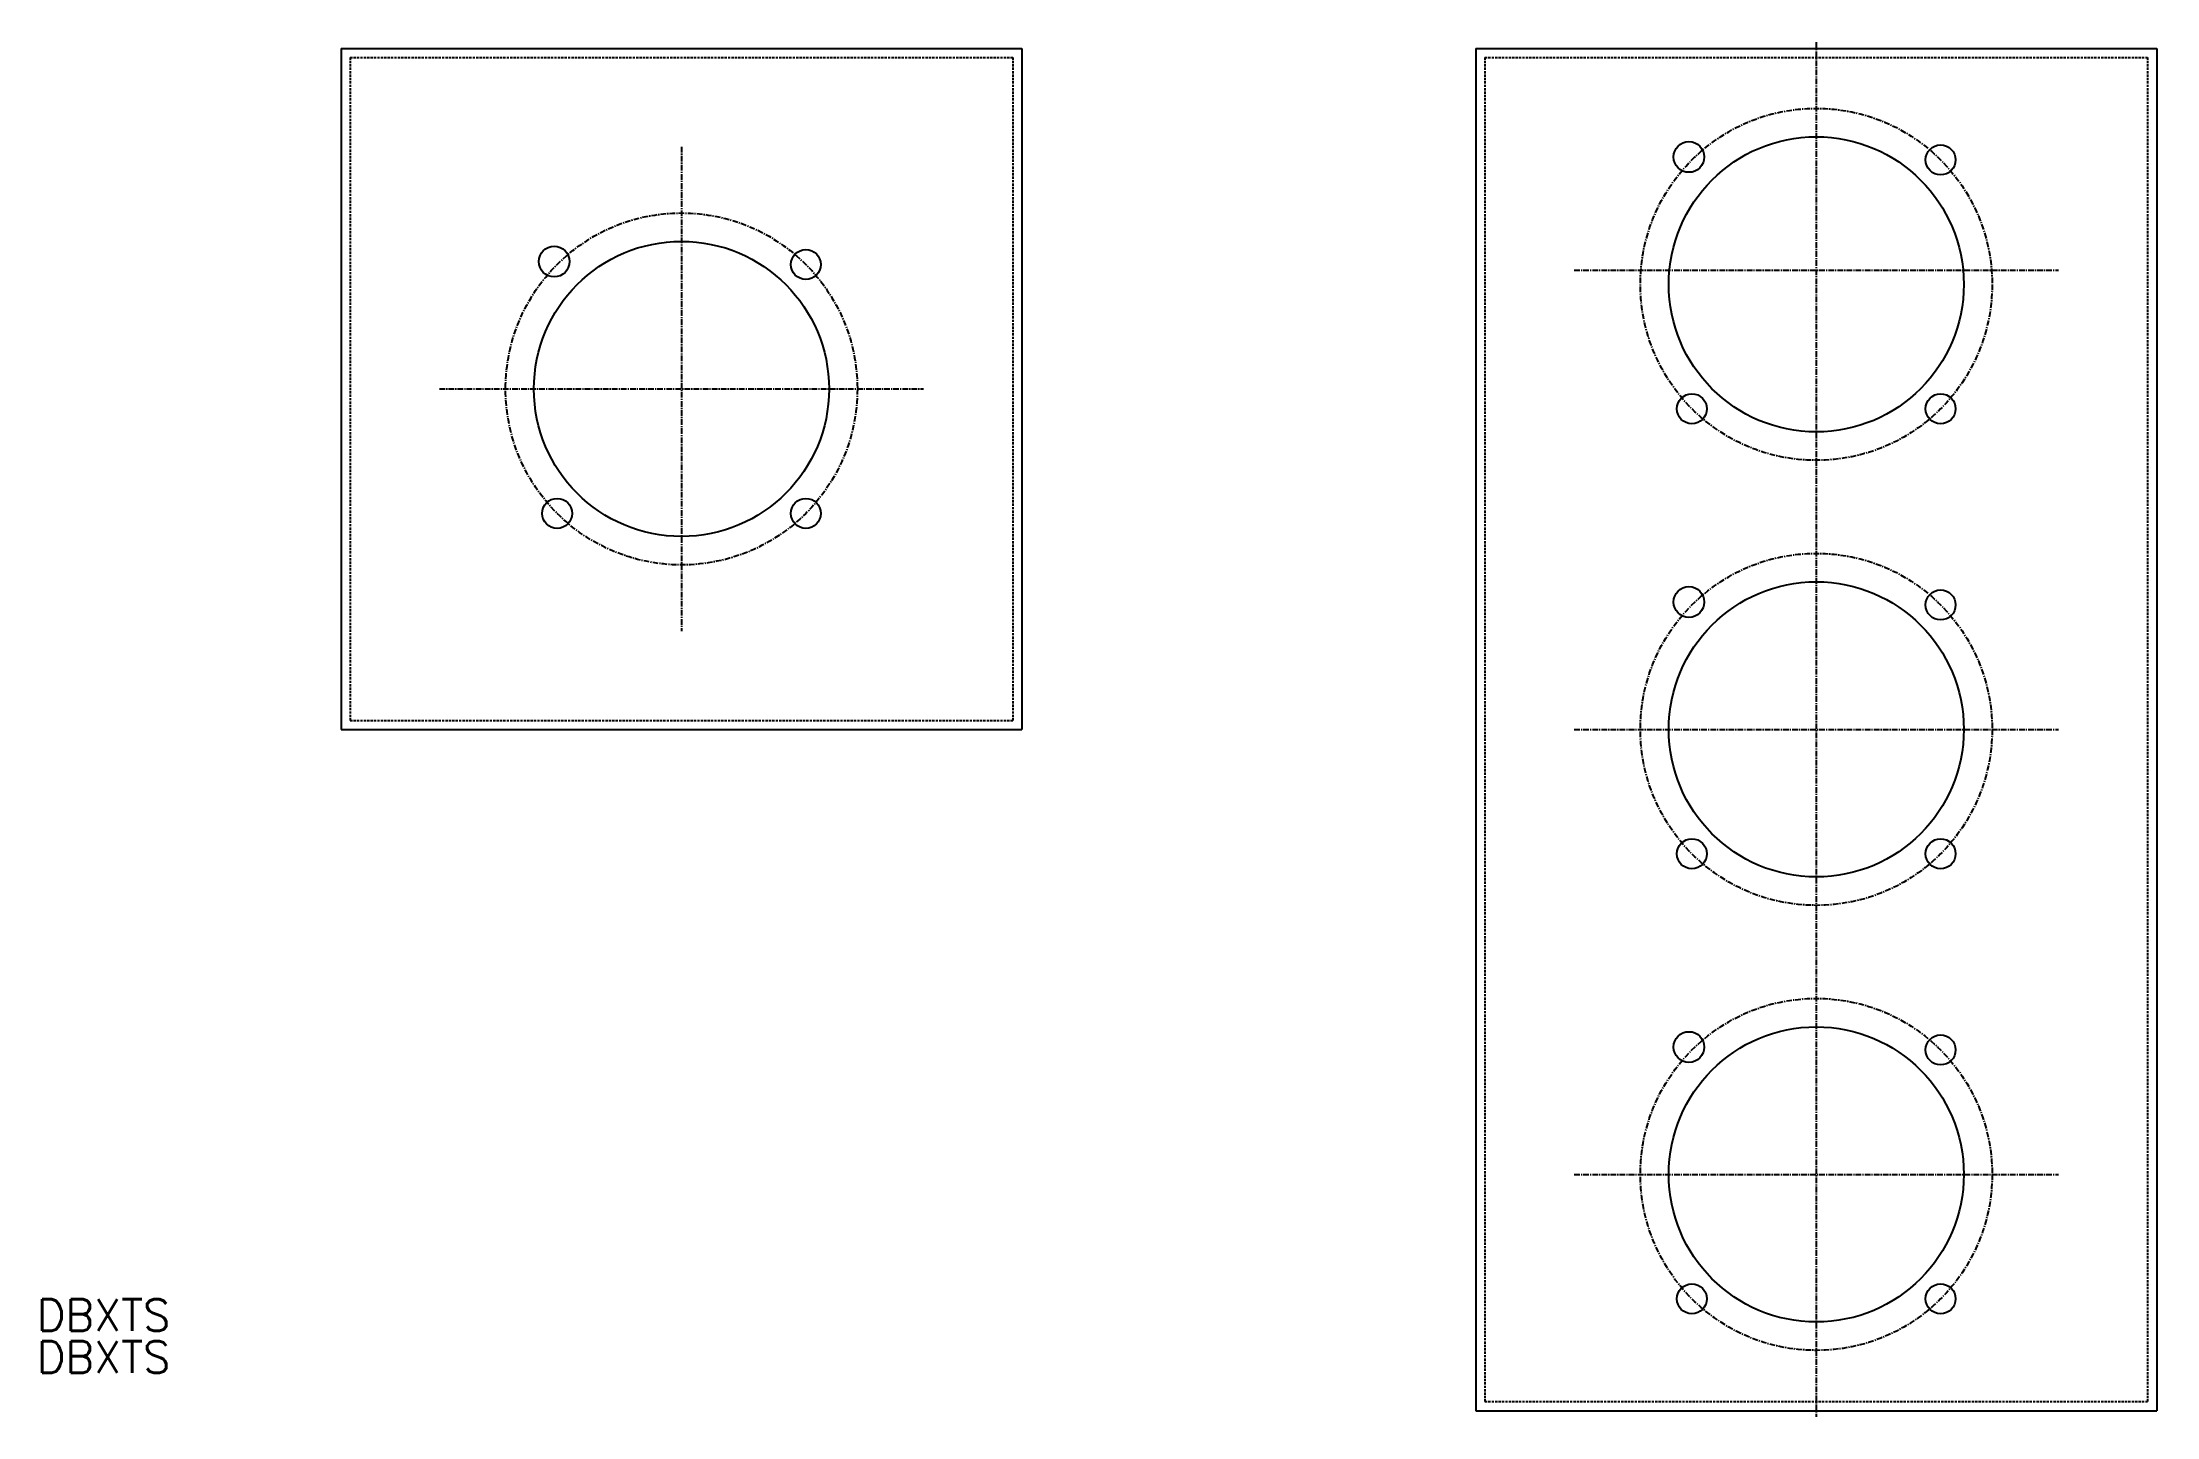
# Model space of a CAD drawing. Extents: x 570 to 1036, y -67 to 235.
import ezdxf

# ---------------------------------------------------------------- set-up
doc = ezdxf.new("R2010")
doc.units = 0
doc.linetypes.add('CENTER', pattern=[2, 1.25, -0.25, 0.25, -0.25])
doc.linetypes.add('DASHED', pattern=[0.75, 0.5, -0.25])
doc.layers.get('0').update_dxf_attribs({"linetype": 'CONTINUOUS'})
doc.layers.add('CENTER', color=1, linetype='CENTER')
doc.styles.get("Standard").update_dxf_attribs({"font": 'txt.shx', "bigfont": 'extfont.shx'})

msp = doc.modelspace()

# ---------------------------------------------------------------- linework, layer by layer
at = {"color": 7, "linetype": 'CONTINUOUS'}
for p, q in [((635.66, 234.01), (635.66, 84.01)), ((635.66, 234.01), (785.66, 234.01)), ((785.66, 234.01), (785.66, 84.01)), ((785.66, 234.01), (785.66, 84.01)), ((885.66, 234.01), (885.66, -65.99)), ((885.66, 234.01), (1035.66, 234.01)), ((1035.66, 234.01), (1035.66, -65.99)), ((1035.66, 234.01), (1035.66, 84.01)), ((635.66, 84.01), (785.66, 84.01)), ((635.66, 84.01), (785.66, 84.01)), ((885.66, -65.99), (1035.66, -65.99))]:
    msp.add_line(p, q, dxfattribs=at)
at = {"color": 3, "linetype": 'DASHED'}
for p, q in [((637.66, 232.01), (783.66, 232.01)), ((637.66, 232.01), (637.66, 86.01)), ((783.66, 232.01), (783.66, 86.01)), ((887.66, 232.01), (1033.66, 232.01)), ((887.66, 232.01), (887.66, -63.99)), ((1033.66, 232.01), (1033.66, -63.99)), ((637.66, 86.01), (783.66, 86.01)), ((887.66, -63.99), (1033.66, -63.99))]:
    msp.add_line(p, q, dxfattribs=at)
at = {"color": 5, "linetype": 'CONTINUOUS'}
msp.add_line((635.66, 84.01), (785.66, 84.01), dxfattribs=at)
at = {"color": 7, "linetype": 'CONTINUOUS'}
for centre, radius in [((960.66, 182.04), 32.5), ((932.61, 210.09), 3.38), ((988.06, 209.44), 3.3), ((710.66, 159.01), 32.5), ((682.61, 187.06), 3.38), ((738.06, 186.41), 3.3), ((933.26, 154.64), 3.3), ((988.06, 154.64), 3.3), ((683.26, 131.61), 3.3), ((738.06, 131.61), 3.3), ((960.66, 84.04), 32.5), ((932.61, 112.09), 3.38), ((988.06, 111.44), 3.3), ((933.26, 56.64), 3.3), ((988.06, 56.64), 3.3), ((960.66, -13.96), 32.5), ((932.61, 14.09), 3.38), ((988.06, 13.44), 3.3), ((933.26, -41.36), 3.3), ((988.06, -41.36), 3.3)]:
    msp.add_circle(centre, radius, dxfattribs=at)
at = {"layer": 'CENTER', "color": 1, "linetype": 'CENTER'}
for p, q in [((960.66, 235.34), (960.66, 128.68)), ((710.66, 212.34), (710.66, 105.68)), ((907.33, 185.15), (1013.99, 185.15)), ((657.33, 159.01), (763.99, 159.01)), ((960.66, 137.34), (960.66, 30.68)), ((907.33, 84.01), (1013.99, 84.01)), ((960.66, 39.34), (960.66, -67.32)), ((907.33, -13.99), (1013.99, -13.99))]:
    msp.add_line(p, q, dxfattribs=at)
for centre in [(960.66, 182.04), (710.66, 159.01), (960.66, 84.04), (960.66, -13.96)]:
    msp.add_circle(centre, 38.75, dxfattribs=at)

# ---------------------------------------------------------------- texts
at = {"color": 7, "linetype": 'CONTINUOUS'}
for p in [(568.64, -48.44), (568.64, -57.68)]:
    msp.add_text('DBXTS', height=7, dxfattribs=at).set_placement(p)

doc.saveas('drawing.dxf')
